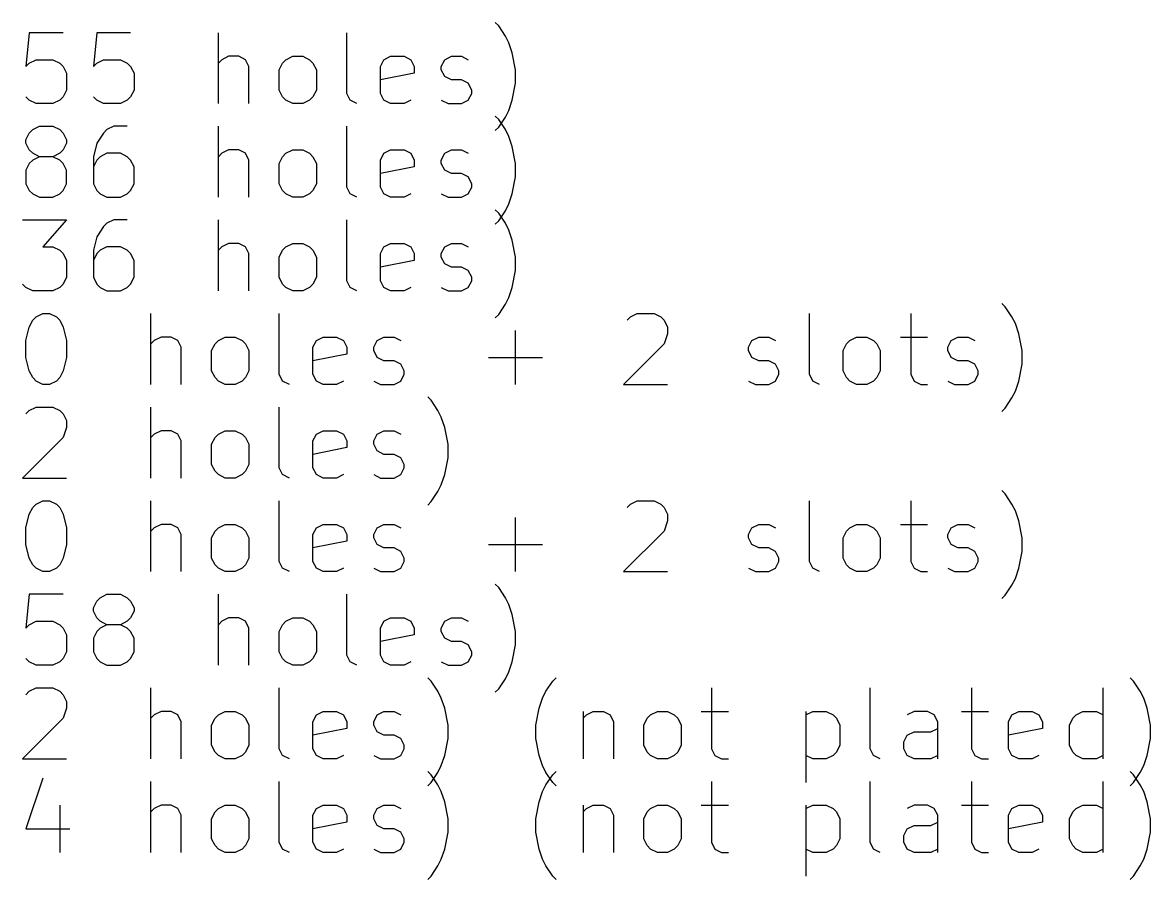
# Model space of a CAD drawing. Extents: x 116.5 to 212.9, y -168.2 to -74.3.
# Drawn here: x 165.19 to 212.91, y -168.23 to -131.98 of the extents above; entities that cross this region are included whole.
import ezdxf

# ---------------------------------------------------------------- set-up
doc = ezdxf.new("R2010")
doc.units = 0
doc.layers.add('BLACK', color=7, linetype='CONTINUOUS')

msp = doc.modelspace()

# ---------------------------------------------------------------- linework, layer by layer
at = {"layer": 'BLACK', "linetype": 'CONTINUOUS'}
for p, q in [((185.334, -132.121), (185.191, -131.979)), ((185.62, -132.55), (185.334, -132.121)), ((165.477, -132.407), (165.334, -133.836)), ((166.906, -132.407), (165.477, -132.407)), ((168.334, -132.407), (168.191, -133.836)), ((169.763, -132.407), (168.334, -132.407)), ((173.477, -135.407), (173.477, -132.407)), ((178.906, -134.979), (178.906, -132.407)), ((185.763, -132.836), (185.62, -132.55)), ((185.906, -133.264), (185.763, -132.836)), ((165.477, -133.693), (165.763, -133.55)), ((165.763, -133.55), (166.477, -133.55)), ((166.477, -133.55), (166.763, -133.693)), ((168.334, -133.693), (168.62, -133.55)), ((168.62, -133.55), (169.334, -133.55)), ((169.334, -133.55), (169.62, -133.693)), ((173.62, -133.55), (173.477, -133.693)), ((173.906, -133.407), (173.62, -133.55)), ((174.334, -133.407), (173.906, -133.407)), ((174.62, -133.55), (174.334, -133.407)), ((174.763, -133.836), (174.62, -133.55)), ((176.191, -133.693), (176.334, -133.55)), ((176.334, -133.55), (176.62, -133.407)), ((176.62, -133.407), (177.049, -133.407)), ((177.049, -133.407), (177.334, -133.55)), ((177.334, -133.55), (177.477, -133.693)), ((180.334, -133.836), (180.477, -133.55)), ((180.477, -133.55), (180.763, -133.407)), ((180.763, -133.407), (181.334, -133.407)), ((181.334, -133.407), (181.62, -133.55)), ((181.62, -133.55), (181.763, -133.836)), ((182.906, -133.836), (183.049, -133.55)), ((183.049, -133.55), (183.334, -133.407)), ((183.334, -133.407), (183.763, -133.407)), ((183.763, -133.407), (184.049, -133.55)), ((186.049, -133.979), (185.906, -133.264)), ((165.334, -133.836), (165.477, -133.693)), ((166.763, -133.693), (166.906, -133.836)), ((166.906, -133.836), (167.049, -134.121)), ((168.191, -133.836), (168.334, -133.693)), ((169.62, -133.693), (169.763, -133.836)), ((169.763, -133.836), (169.906, -134.121)), ((174.763, -135.407), (174.763, -133.836)), ((176.049, -133.979), (176.191, -133.693)), ((176.049, -134.836), (176.049, -133.979)), ((177.477, -133.693), (177.62, -133.979)), ((177.62, -133.979), (177.62, -134.836)), ((180.334, -134.979), (180.334, -133.836)), ((181.763, -133.836), (181.763, -134.121)), ((182.906, -133.979), (182.906, -133.836)), ((183.049, -134.264), (182.906, -133.979)), ((186.049, -134.55), (186.049, -133.979)), ((167.049, -134.121), (167.049, -134.836)), ((169.906, -134.121), (169.906, -134.836)), ((181.763, -134.121), (180.334, -134.407)), ((183.334, -134.407), (183.049, -134.264)), ((183.763, -134.407), (183.334, -134.407)), ((184.049, -134.55), (183.763, -134.407)), ((184.191, -134.836), (184.049, -134.55)), ((185.906, -135.264), (186.049, -134.55)), ((167.049, -134.836), (166.906, -135.121)), ((169.906, -134.836), (169.763, -135.121)), ((176.191, -135.121), (176.049, -134.836)), ((177.62, -134.836), (177.477, -135.121)), ((179.049, -135.264), (178.906, -134.979)), ((180.477, -135.264), (180.334, -134.979)), ((184.049, -135.264), (184.191, -134.979)), ((184.191, -134.979), (184.191, -134.836)), ((165.477, -135.264), (165.334, -135.121)), ((165.763, -135.407), (165.477, -135.264)), ((166.477, -135.407), (165.763, -135.407)), ((166.763, -135.264), (166.477, -135.407)), ((166.906, -135.121), (166.763, -135.264)), ((168.334, -135.264), (168.191, -135.121)), ((168.62, -135.407), (168.334, -135.264)), ((169.334, -135.407), (168.62, -135.407)), ((169.62, -135.264), (169.334, -135.407)), ((169.763, -135.121), (169.62, -135.264)), ((176.334, -135.264), (176.191, -135.121)), ((176.62, -135.407), (176.334, -135.264)), ((177.049, -135.407), (176.62, -135.407)), ((177.334, -135.264), (177.049, -135.407)), ((177.477, -135.121), (177.334, -135.264)), ((179.334, -135.407), (179.049, -135.264)), ((180.763, -135.407), (180.477, -135.264)), ((181.334, -135.407), (180.763, -135.407)), ((181.62, -135.264), (181.334, -135.407)), ((182.906, -135.264), (183.191, -135.407)), ((183.191, -135.407), (183.763, -135.407)), ((183.763, -135.407), (184.049, -135.264)), ((185.763, -135.693), (185.906, -135.264)), ((185.334, -136.081), (185.191, -135.939)), ((185.334, -136.407), (185.62, -135.979)), ((185.62, -135.979), (185.763, -135.693)), ((165.62, -136.51), (165.906, -136.367)), ((165.906, -136.367), (166.477, -136.367)), ((166.477, -136.367), (166.763, -136.51)), ((169.049, -136.367), (168.763, -136.51)), ((169.62, -136.367), (169.049, -136.367)), ((173.477, -139.367), (173.477, -136.367)), ((178.906, -138.939), (178.906, -136.367)), ((185.191, -136.55), (185.334, -136.407)), ((185.62, -136.51), (185.334, -136.081)), ((165.334, -136.939), (165.477, -136.653)), ((165.334, -137.081), (165.334, -136.939)), ((165.477, -136.653), (165.62, -136.51)), ((166.763, -136.51), (166.906, -136.653)), ((166.906, -136.653), (167.049, -136.939)), ((167.049, -136.939), (167.049, -137.081)), ((168.62, -136.653), (168.334, -137.081)), ((168.763, -136.51), (168.62, -136.653)), ((185.763, -136.796), (185.62, -136.51)), ((185.906, -137.224), (185.763, -136.796)), ((165.477, -137.367), (165.334, -137.081)), ((165.62, -137.51), (165.477, -137.367)), ((166.906, -137.367), (166.763, -137.51)), ((167.049, -137.081), (166.906, -137.367)), ((168.334, -137.081), (168.191, -137.653)), ((173.906, -137.367), (173.62, -137.51)), ((174.334, -137.367), (173.906, -137.367)), ((174.62, -137.51), (174.334, -137.367)), ((176.334, -137.51), (176.62, -137.367)), ((176.62, -137.367), (177.049, -137.367)), ((177.049, -137.367), (177.334, -137.51)), ((180.477, -137.51), (180.763, -137.367)), ((180.763, -137.367), (181.334, -137.367)), ((181.334, -137.367), (181.62, -137.51)), ((183.049, -137.51), (183.334, -137.367)), ((183.334, -137.367), (183.763, -137.367)), ((183.763, -137.367), (184.049, -137.51)), ((186.049, -137.939), (185.906, -137.224)), ((165.62, -137.796), (165.477, -137.939)), ((165.906, -137.653), (165.62, -137.51)), ((165.906, -137.653), (165.62, -137.796)), ((166.477, -137.653), (165.906, -137.653)), ((166.763, -137.51), (166.477, -137.653)), ((166.763, -137.796), (166.477, -137.653)), ((166.906, -137.939), (166.763, -137.796)), ((168.191, -137.653), (168.191, -138.796)), ((168.334, -137.796), (168.191, -138.081)), ((168.477, -137.653), (168.334, -137.796)), ((168.763, -137.51), (168.477, -137.653)), ((169.334, -137.51), (168.763, -137.51)), ((169.62, -137.653), (169.334, -137.51)), ((169.763, -137.796), (169.62, -137.653)), ((169.906, -138.081), (169.763, -137.796)), ((173.62, -137.51), (173.477, -137.653)), ((174.763, -137.796), (174.62, -137.51)), ((174.763, -139.367), (174.763, -137.796)), ((176.049, -137.939), (176.191, -137.653)), ((176.191, -137.653), (176.334, -137.51)), ((177.334, -137.51), (177.477, -137.653)), ((177.477, -137.653), (177.62, -137.939)), ((180.334, -137.796), (180.477, -137.51)), ((180.334, -138.939), (180.334, -137.796)), ((181.62, -137.51), (181.763, -137.796)), ((181.763, -137.796), (181.763, -138.081)), ((182.906, -137.796), (183.049, -137.51)), ((182.906, -137.939), (182.906, -137.796)), ((165.477, -137.939), (165.334, -138.224)), ((165.334, -138.224), (165.334, -138.796)), ((167.049, -138.224), (166.906, -137.939)), ((167.049, -138.796), (167.049, -138.224)), ((169.906, -138.796), (169.906, -138.081)), ((176.049, -138.796), (176.049, -137.939)), ((177.62, -137.939), (177.62, -138.796)), ((181.763, -138.081), (180.334, -138.367)), ((183.049, -138.224), (182.906, -137.939)), ((183.334, -138.367), (183.049, -138.224)), ((183.763, -138.367), (183.334, -138.367)), ((184.049, -138.51), (183.763, -138.367)), ((186.049, -138.51), (186.049, -137.939)), ((165.334, -138.796), (165.477, -139.081)), ((166.906, -139.081), (167.049, -138.796)), ((168.191, -138.796), (168.334, -139.081)), ((169.763, -139.081), (169.906, -138.796)), ((176.191, -139.081), (176.049, -138.796)), ((177.62, -138.796), (177.477, -139.081)), ((184.191, -138.796), (184.049, -138.51)), ((184.191, -138.939), (184.191, -138.796)), ((185.906, -139.224), (186.049, -138.51)), ((165.477, -139.081), (165.62, -139.224)), ((165.62, -139.224), (165.906, -139.367)), ((166.477, -139.367), (166.763, -139.224)), ((166.763, -139.224), (166.906, -139.081)), ((168.334, -139.081), (168.477, -139.224)), ((168.477, -139.224), (168.763, -139.367)), ((169.334, -139.367), (169.62, -139.224)), ((169.62, -139.224), (169.763, -139.081)), ((176.334, -139.224), (176.191, -139.081)), ((176.62, -139.367), (176.334, -139.224)), ((177.334, -139.224), (177.049, -139.367)), ((177.477, -139.081), (177.334, -139.224)), ((179.049, -139.224), (178.906, -138.939)), ((179.334, -139.367), (179.049, -139.224)), ((180.477, -139.224), (180.334, -138.939)), ((180.763, -139.367), (180.477, -139.224)), ((181.62, -139.224), (181.334, -139.367)), ((182.906, -139.224), (183.191, -139.367)), ((183.763, -139.367), (184.049, -139.224)), ((184.049, -139.224), (184.191, -138.939)), ((185.763, -139.653), (185.906, -139.224)), ((165.906, -139.367), (166.477, -139.367)), ((168.763, -139.367), (169.334, -139.367)), ((177.049, -139.367), (176.62, -139.367)), ((181.334, -139.367), (180.763, -139.367)), ((183.191, -139.367), (183.763, -139.367)), ((185.62, -139.939), (185.763, -139.653)), ((185.334, -140.041), (185.191, -139.899)), ((185.334, -140.367), (185.62, -139.939)), ((185.62, -140.47), (185.334, -140.041)), ((165.191, -140.327), (167.049, -140.327)), ((167.049, -140.327), (166.049, -141.47)), ((168.62, -140.613), (168.334, -141.041)), ((168.763, -140.47), (168.62, -140.613)), ((169.049, -140.327), (168.763, -140.47)), ((169.62, -140.327), (169.049, -140.327)), ((173.477, -143.327), (173.477, -140.327)), ((178.906, -142.899), (178.906, -140.327)), ((185.191, -140.51), (185.334, -140.367)), ((185.763, -140.756), (185.62, -140.47)), ((185.906, -141.184), (185.763, -140.756)), ((168.334, -141.041), (168.191, -141.613)), ((186.049, -141.899), (185.906, -141.184)), ((166.049, -141.47), (166.477, -141.47)), ((166.477, -141.47), (166.763, -141.613)), ((166.763, -141.613), (166.906, -141.756)), ((168.191, -141.613), (168.191, -142.756)), ((168.477, -141.613), (168.334, -141.756)), ((168.763, -141.47), (168.477, -141.613)), ((169.334, -141.47), (168.763, -141.47)), ((169.62, -141.613), (169.334, -141.47)), ((169.763, -141.756), (169.62, -141.613)), ((173.62, -141.47), (173.477, -141.613)), ((173.906, -141.327), (173.62, -141.47)), ((174.334, -141.327), (173.906, -141.327)), ((174.62, -141.47), (174.334, -141.327)), ((174.763, -141.756), (174.62, -141.47)), ((176.049, -141.899), (176.191, -141.613)), ((176.191, -141.613), (176.334, -141.47)), ((176.334, -141.47), (176.62, -141.327)), ((176.62, -141.327), (177.049, -141.327)), ((177.049, -141.327), (177.334, -141.47)), ((177.334, -141.47), (177.477, -141.613)), ((177.477, -141.613), (177.62, -141.899)), ((180.334, -141.756), (180.477, -141.47)), ((180.477, -141.47), (180.763, -141.327)), ((180.763, -141.327), (181.334, -141.327)), ((181.334, -141.327), (181.62, -141.47)), ((181.62, -141.47), (181.763, -141.756)), ((182.906, -141.756), (183.049, -141.47)), ((183.049, -141.47), (183.334, -141.327)), ((183.334, -141.327), (183.763, -141.327)), ((183.763, -141.327), (184.049, -141.47)), ((166.906, -141.756), (167.049, -142.041)), ((167.049, -142.041), (167.049, -142.756)), ((168.334, -141.756), (168.191, -142.041)), ((169.906, -142.041), (169.763, -141.756)), ((169.906, -142.756), (169.906, -142.041)), ((174.763, -143.327), (174.763, -141.756)), ((176.049, -142.756), (176.049, -141.899)), ((177.62, -141.899), (177.62, -142.756)), ((180.334, -142.899), (180.334, -141.756)), ((181.763, -142.041), (180.334, -142.327)), ((181.763, -141.756), (181.763, -142.041)), ((182.906, -141.899), (182.906, -141.756)), ((183.049, -142.184), (182.906, -141.899)), ((183.334, -142.327), (183.049, -142.184)), ((186.049, -142.47), (186.049, -141.899)), ((183.763, -142.327), (183.334, -142.327)), ((184.049, -142.47), (183.763, -142.327)), ((184.191, -142.756), (184.049, -142.47)), ((185.906, -143.184), (186.049, -142.47)), ((165.334, -143.184), (165.191, -143.041)), ((166.906, -143.041), (166.763, -143.184)), ((167.049, -142.756), (166.906, -143.041)), ((168.191, -142.756), (168.334, -143.041)), ((168.334, -143.041), (168.477, -143.184)), ((169.62, -143.184), (169.763, -143.041)), ((169.763, -143.041), (169.906, -142.756)), ((176.191, -143.041), (176.049, -142.756)), ((176.334, -143.184), (176.191, -143.041)), ((177.477, -143.041), (177.334, -143.184)), ((177.62, -142.756), (177.477, -143.041)), ((179.049, -143.184), (178.906, -142.899)), ((180.477, -143.184), (180.334, -142.899)), ((184.049, -143.184), (184.191, -142.899)), ((184.191, -142.899), (184.191, -142.756)), ((165.62, -143.327), (165.334, -143.184)), ((166.477, -143.327), (165.62, -143.327)), ((166.763, -143.184), (166.477, -143.327)), ((168.477, -143.184), (168.763, -143.327)), ((168.763, -143.327), (169.334, -143.327)), ((169.334, -143.327), (169.62, -143.184)), ((176.62, -143.327), (176.334, -143.184)), ((177.049, -143.327), (176.62, -143.327)), ((177.334, -143.184), (177.049, -143.327)), ((179.334, -143.327), (179.049, -143.184)), ((180.763, -143.327), (180.477, -143.184)), ((181.334, -143.327), (180.763, -143.327)), ((181.62, -143.184), (181.334, -143.327)), ((182.906, -143.184), (183.191, -143.327)), ((183.191, -143.327), (183.763, -143.327)), ((183.763, -143.327), (184.049, -143.184)), ((185.62, -143.899), (185.763, -143.613)), ((185.763, -143.613), (185.906, -143.184)), ((185.334, -144.327), (185.62, -143.899)), ((206.763, -144.001), (206.62, -143.859)), ((207.049, -144.43), (206.763, -144.001)), ((165.477, -144.859), (165.62, -144.573)), ((165.62, -144.573), (165.763, -144.43)), ((165.763, -144.43), (166.049, -144.287)), ((166.049, -144.287), (166.334, -144.287)), ((166.334, -144.287), (166.62, -144.43)), ((166.62, -144.43), (166.763, -144.573)), ((166.763, -144.573), (166.906, -144.859)), ((170.62, -147.287), (170.62, -144.287)), ((176.049, -146.859), (176.049, -144.287)), ((185.191, -144.47), (185.334, -144.327)), ((190.763, -144.573), (190.906, -144.43)), ((190.906, -144.43), (191.191, -144.287)), ((191.191, -144.287), (191.906, -144.287)), ((191.906, -144.287), (192.191, -144.43)), ((192.191, -144.43), (192.334, -144.573)), ((192.334, -144.573), (192.477, -144.859)), ((198.477, -146.859), (198.477, -144.287)), ((202.763, -144.287), (202.763, -146.859)), ((207.191, -144.716), (207.049, -144.43)), ((165.334, -145.43), (165.477, -144.859)), ((166.906, -144.859), (167.049, -145.43)), ((186.049, -147.287), (186.049, -145.001)), ((192.477, -144.859), (192.477, -145.144)), ((207.334, -145.144), (207.191, -144.716)), ((165.334, -146.144), (165.334, -145.43)), ((167.049, -145.43), (167.049, -146.144)), ((170.763, -145.43), (170.62, -145.573)), ((171.049, -145.287), (170.763, -145.43)), ((171.477, -145.287), (171.049, -145.287)), ((171.763, -145.43), (171.477, -145.287)), ((171.906, -145.716), (171.763, -145.43)), ((173.334, -145.573), (173.477, -145.43)), ((173.477, -145.43), (173.763, -145.287)), ((173.763, -145.287), (174.191, -145.287)), ((174.191, -145.287), (174.477, -145.43)), ((174.477, -145.43), (174.62, -145.573)), ((177.477, -145.716), (177.62, -145.43)), ((177.62, -145.43), (177.906, -145.287)), ((177.906, -145.287), (178.477, -145.287)), ((178.477, -145.287), (178.763, -145.43)), ((178.763, -145.43), (178.906, -145.716)), ((180.049, -145.716), (180.191, -145.43)), ((180.191, -145.43), (180.477, -145.287)), ((180.477, -145.287), (180.906, -145.287)), ((180.906, -145.287), (181.191, -145.43)), ((192.477, -145.144), (192.334, -145.573)), ((195.906, -145.716), (196.049, -145.43)), ((196.049, -145.43), (196.334, -145.287)), ((196.334, -145.287), (196.763, -145.287)), ((196.763, -145.287), (197.049, -145.43)), ((200.049, -145.573), (200.191, -145.43)), ((200.191, -145.43), (200.477, -145.287)), ((200.477, -145.287), (200.906, -145.287)), ((200.906, -145.287), (201.191, -145.43)), ((201.191, -145.43), (201.334, -145.573)), ((202.334, -145.287), (203.477, -145.287)), ((204.334, -145.716), (204.477, -145.43)), ((204.477, -145.43), (204.763, -145.287)), ((204.763, -145.287), (205.191, -145.287)), ((205.191, -145.287), (205.477, -145.43)), ((207.477, -145.859), (207.334, -145.144)), ((171.906, -147.287), (171.906, -145.716)), ((173.191, -145.859), (173.334, -145.573)), ((173.191, -146.716), (173.191, -145.859)), ((174.62, -145.573), (174.763, -145.859)), ((174.763, -145.859), (174.763, -146.716)), ((177.477, -146.859), (177.477, -145.716)), ((178.906, -146.001), (177.477, -146.287)), ((178.906, -145.716), (178.906, -146.001)), ((180.049, -145.859), (180.049, -145.716)), ((180.191, -146.144), (180.049, -145.859)), ((192.334, -145.573), (190.62, -147.287)), ((195.906, -145.859), (195.906, -145.716)), ((196.049, -146.144), (195.906, -145.859)), ((199.906, -145.859), (200.049, -145.573)), ((199.906, -146.716), (199.906, -145.859)), ((201.334, -145.573), (201.477, -145.859)), ((201.477, -145.859), (201.477, -146.716)), ((204.334, -145.859), (204.334, -145.716)), ((204.477, -146.144), (204.334, -145.859)), ((207.477, -146.43), (207.477, -145.859)), ((165.477, -146.716), (165.334, -146.144)), ((167.049, -146.144), (166.906, -146.716)), ((180.477, -146.287), (180.191, -146.144)), ((180.906, -146.287), (180.477, -146.287)), ((181.191, -146.43), (180.906, -146.287)), ((181.334, -146.716), (181.191, -146.43)), ((184.906, -146.144), (187.191, -146.144)), ((196.334, -146.287), (196.049, -146.144)), ((196.763, -146.287), (196.334, -146.287)), ((197.049, -146.43), (196.763, -146.287)), ((197.191, -146.716), (197.049, -146.43)), ((204.763, -146.287), (204.477, -146.144)), ((205.191, -146.287), (204.763, -146.287)), ((205.477, -146.43), (205.191, -146.287)), ((205.62, -146.716), (205.477, -146.43)), ((207.334, -147.144), (207.477, -146.43)), ((165.62, -147.001), (165.477, -146.716)), ((166.906, -146.716), (166.763, -147.001)), ((173.334, -147.001), (173.191, -146.716)), ((174.763, -146.716), (174.62, -147.001)), ((176.191, -147.144), (176.049, -146.859)), ((177.62, -147.144), (177.477, -146.859)), ((181.191, -147.144), (181.334, -146.859)), ((181.334, -146.859), (181.334, -146.716)), ((197.049, -147.144), (197.191, -146.859)), ((197.191, -146.859), (197.191, -146.716)), ((198.62, -147.144), (198.477, -146.859)), ((200.049, -147.001), (199.906, -146.716)), ((201.477, -146.716), (201.334, -147.001)), ((202.763, -146.859), (202.906, -147.144)), ((205.477, -147.144), (205.62, -146.859)), ((205.62, -146.859), (205.62, -146.716)), ((165.763, -147.144), (165.62, -147.001)), ((166.049, -147.287), (165.763, -147.144)), ((166.334, -147.287), (166.049, -147.287)), ((166.62, -147.144), (166.334, -147.287)), ((166.763, -147.001), (166.62, -147.144)), ((173.477, -147.144), (173.334, -147.001)), ((173.763, -147.287), (173.477, -147.144)), ((174.191, -147.287), (173.763, -147.287)), ((174.477, -147.144), (174.191, -147.287)), ((174.62, -147.001), (174.477, -147.144)), ((176.477, -147.287), (176.191, -147.144)), ((177.906, -147.287), (177.62, -147.144)), ((178.477, -147.287), (177.906, -147.287)), ((178.763, -147.144), (178.477, -147.287)), ((180.049, -147.144), (180.334, -147.287)), ((180.334, -147.287), (180.906, -147.287)), ((180.906, -147.287), (181.191, -147.144)), ((190.62, -147.287), (192.477, -147.287)), ((195.906, -147.144), (196.191, -147.287)), ((196.191, -147.287), (196.763, -147.287)), ((196.763, -147.287), (197.049, -147.144)), ((198.906, -147.287), (198.62, -147.144)), ((200.191, -147.144), (200.049, -147.001)), ((200.477, -147.287), (200.191, -147.144)), ((200.906, -147.287), (200.477, -147.287)), ((201.191, -147.144), (200.906, -147.287)), ((201.334, -147.001), (201.191, -147.144)), ((202.906, -147.144), (203.191, -147.287)), ((203.191, -147.287), (203.477, -147.287)), ((204.334, -147.144), (204.62, -147.287)), ((204.62, -147.287), (205.191, -147.287)), ((205.191, -147.287), (205.477, -147.144)), ((207.191, -147.573), (207.334, -147.144)), ((182.477, -147.961), (182.334, -147.819)), ((206.763, -148.287), (207.049, -147.859)), ((207.049, -147.859), (207.191, -147.573)), ((165.334, -148.533), (165.477, -148.39)), ((165.477, -148.39), (165.763, -148.247)), ((165.763, -148.247), (166.477, -148.247)), ((166.477, -148.247), (166.763, -148.39)), ((166.763, -148.39), (166.906, -148.533)), ((170.62, -151.247), (170.62, -148.247)), ((176.049, -150.819), (176.049, -148.247)), ((182.763, -148.39), (182.477, -147.961)), ((182.906, -148.676), (182.763, -148.39)), ((206.62, -148.43), (206.763, -148.287)), ((166.906, -148.533), (167.049, -148.819)), ((167.049, -148.819), (167.049, -149.104)), ((183.049, -149.104), (182.906, -148.676)), ((167.049, -149.104), (166.906, -149.533)), ((171.049, -149.247), (170.763, -149.39)), ((171.477, -149.247), (171.049, -149.247)), ((171.763, -149.39), (171.477, -149.247)), ((173.477, -149.39), (173.763, -149.247)), ((173.763, -149.247), (174.191, -149.247)), ((174.191, -149.247), (174.477, -149.39)), ((177.62, -149.39), (177.906, -149.247)), ((177.906, -149.247), (178.477, -149.247)), ((178.477, -149.247), (178.763, -149.39)), ((180.191, -149.39), (180.477, -149.247)), ((180.477, -149.247), (180.906, -149.247)), ((180.906, -149.247), (181.191, -149.39)), ((183.191, -149.819), (183.049, -149.104)), ((166.906, -149.533), (165.191, -151.247)), ((170.763, -149.39), (170.62, -149.533)), ((171.906, -149.676), (171.763, -149.39)), ((171.906, -151.247), (171.906, -149.676)), ((173.191, -149.819), (173.334, -149.533)), ((173.191, -150.676), (173.191, -149.819)), ((173.334, -149.533), (173.477, -149.39)), ((174.477, -149.39), (174.62, -149.533)), ((174.62, -149.533), (174.763, -149.819)), ((174.763, -149.819), (174.763, -150.676)), ((177.477, -149.676), (177.62, -149.39)), ((177.477, -150.819), (177.477, -149.676)), ((178.763, -149.39), (178.906, -149.676)), ((178.906, -149.676), (178.906, -149.961)), ((180.049, -149.676), (180.191, -149.39)), ((180.049, -149.819), (180.049, -149.676)), ((180.191, -150.104), (180.049, -149.819)), ((183.191, -150.39), (183.191, -149.819)), ((178.906, -149.961), (177.477, -150.247)), ((180.477, -150.247), (180.191, -150.104)), ((180.906, -150.247), (180.477, -150.247)), ((181.191, -150.39), (180.906, -150.247)), ((173.334, -150.961), (173.191, -150.676)), ((174.763, -150.676), (174.62, -150.961)), ((181.334, -150.676), (181.191, -150.39)), ((181.334, -150.819), (181.334, -150.676)), ((183.049, -151.104), (183.191, -150.39)), ((165.191, -151.247), (167.049, -151.247)), ((173.477, -151.104), (173.334, -150.961)), ((173.763, -151.247), (173.477, -151.104)), ((174.191, -151.247), (173.763, -151.247)), ((174.477, -151.104), (174.191, -151.247)), ((174.62, -150.961), (174.477, -151.104)), ((176.191, -151.104), (176.049, -150.819)), ((176.477, -151.247), (176.191, -151.104)), ((177.62, -151.104), (177.477, -150.819)), ((177.906, -151.247), (177.62, -151.104)), ((178.477, -151.247), (177.906, -151.247)), ((178.763, -151.104), (178.477, -151.247)), ((180.049, -151.104), (180.334, -151.247)), ((180.334, -151.247), (180.906, -151.247)), ((180.906, -151.247), (181.191, -151.104)), ((181.191, -151.104), (181.334, -150.819)), ((182.906, -151.533), (183.049, -151.104)), ((182.763, -151.819), (182.906, -151.533)), ((165.763, -152.35), (166.049, -152.207)), ((166.049, -152.207), (166.334, -152.207)), ((166.334, -152.207), (166.62, -152.35)), ((170.62, -155.207), (170.62, -152.207)), ((176.049, -154.779), (176.049, -152.207)), ((182.477, -152.247), (182.763, -151.819)), ((190.906, -152.35), (191.191, -152.207)), ((191.191, -152.207), (191.906, -152.207)), ((191.906, -152.207), (192.191, -152.35)), ((198.477, -154.779), (198.477, -152.207)), ((202.763, -152.207), (202.763, -154.779)), ((206.763, -151.921), (206.62, -151.779)), ((207.049, -152.35), (206.763, -151.921)), ((165.477, -152.779), (165.62, -152.493)), ((165.62, -152.493), (165.763, -152.35)), ((166.62, -152.35), (166.763, -152.493)), ((166.763, -152.493), (166.906, -152.779)), ((182.334, -152.39), (182.477, -152.247)), ((190.763, -152.493), (190.906, -152.35)), ((192.191, -152.35), (192.334, -152.493)), ((192.334, -152.493), (192.477, -152.779)), ((207.191, -152.636), (207.049, -152.35)), ((207.334, -153.064), (207.191, -152.636)), ((165.334, -153.35), (165.477, -152.779)), ((166.906, -152.779), (167.049, -153.35)), ((186.049, -155.207), (186.049, -152.921)), ((192.477, -153.064), (192.334, -153.493)), ((192.477, -152.779), (192.477, -153.064)), ((207.477, -153.779), (207.334, -153.064)), ((165.334, -154.064), (165.334, -153.35)), ((167.049, -153.35), (167.049, -154.064)), ((170.763, -153.35), (170.62, -153.493)), ((171.049, -153.207), (170.763, -153.35)), ((171.477, -153.207), (171.049, -153.207)), ((171.763, -153.35), (171.477, -153.207)), ((171.906, -153.636), (171.763, -153.35)), ((171.906, -155.207), (171.906, -153.636)), ((173.191, -153.779), (173.334, -153.493)), ((173.334, -153.493), (173.477, -153.35)), ((173.477, -153.35), (173.763, -153.207)), ((173.763, -153.207), (174.191, -153.207)), ((174.191, -153.207), (174.477, -153.35)), ((174.477, -153.35), (174.62, -153.493)), ((174.62, -153.493), (174.763, -153.779)), ((177.477, -153.636), (177.62, -153.35)), ((177.477, -154.779), (177.477, -153.636)), ((177.62, -153.35), (177.906, -153.207)), ((177.906, -153.207), (178.477, -153.207)), ((178.477, -153.207), (178.763, -153.35)), ((178.763, -153.35), (178.906, -153.636)), ((178.906, -153.636), (178.906, -153.921)), ((180.049, -153.636), (180.191, -153.35)), ((180.049, -153.779), (180.049, -153.636)), ((180.191, -153.35), (180.477, -153.207)), ((180.477, -153.207), (180.906, -153.207)), ((180.906, -153.207), (181.191, -153.35)), ((192.334, -153.493), (190.62, -155.207)), ((195.906, -153.636), (196.049, -153.35)), ((195.906, -153.779), (195.906, -153.636)), ((196.049, -153.35), (196.334, -153.207)), ((196.334, -153.207), (196.763, -153.207)), ((196.763, -153.207), (197.049, -153.35)), ((199.906, -153.779), (200.049, -153.493)), ((200.049, -153.493), (200.191, -153.35)), ((200.191, -153.35), (200.477, -153.207)), ((200.477, -153.207), (200.906, -153.207)), ((200.906, -153.207), (201.191, -153.35)), ((201.191, -153.35), (201.334, -153.493)), ((201.334, -153.493), (201.477, -153.779)), ((202.334, -153.207), (203.477, -153.207)), ((204.334, -153.636), (204.477, -153.35)), ((204.334, -153.779), (204.334, -153.636)), ((204.477, -153.35), (204.763, -153.207)), ((204.763, -153.207), (205.191, -153.207)), ((205.191, -153.207), (205.477, -153.35)), ((165.477, -154.636), (165.334, -154.064)), ((167.049, -154.064), (166.906, -154.636)), ((173.191, -154.636), (173.191, -153.779)), ((174.763, -153.779), (174.763, -154.636)), ((178.906, -153.921), (177.477, -154.207)), ((180.191, -154.064), (180.049, -153.779)), ((180.477, -154.207), (180.191, -154.064)), ((184.906, -154.064), (187.191, -154.064)), ((196.049, -154.064), (195.906, -153.779)), ((196.334, -154.207), (196.049, -154.064)), ((199.906, -154.636), (199.906, -153.779)), ((201.477, -153.779), (201.477, -154.636)), ((204.477, -154.064), (204.334, -153.779)), ((204.763, -154.207), (204.477, -154.064)), ((207.477, -154.35), (207.477, -153.779)), ((180.906, -154.207), (180.477, -154.207)), ((181.191, -154.35), (180.906, -154.207)), ((181.334, -154.636), (181.191, -154.35)), ((196.763, -154.207), (196.334, -154.207)), ((197.049, -154.35), (196.763, -154.207)), ((197.191, -154.636), (197.049, -154.35)), ((205.191, -154.207), (204.763, -154.207)), ((205.477, -154.35), (205.191, -154.207)), ((205.62, -154.636), (205.477, -154.35)), ((207.334, -155.064), (207.477, -154.35)), ((165.62, -154.921), (165.477, -154.636)), ((165.763, -155.064), (165.62, -154.921)), ((166.049, -155.207), (165.763, -155.064)), ((166.62, -155.064), (166.334, -155.207)), ((166.763, -154.921), (166.62, -155.064)), ((166.906, -154.636), (166.763, -154.921)), ((173.334, -154.921), (173.191, -154.636)), ((173.477, -155.064), (173.334, -154.921)), ((173.763, -155.207), (173.477, -155.064)), ((174.477, -155.064), (174.191, -155.207)), ((174.62, -154.921), (174.477, -155.064)), ((174.763, -154.636), (174.62, -154.921)), ((176.191, -155.064), (176.049, -154.779)), ((176.477, -155.207), (176.191, -155.064)), ((177.62, -155.064), (177.477, -154.779)), ((177.906, -155.207), (177.62, -155.064)), ((178.763, -155.064), (178.477, -155.207)), ((180.049, -155.064), (180.334, -155.207)), ((180.906, -155.207), (181.191, -155.064)), ((181.191, -155.064), (181.334, -154.779)), ((181.334, -154.779), (181.334, -154.636)), ((195.906, -155.064), (196.191, -155.207)), ((196.763, -155.207), (197.049, -155.064)), ((197.049, -155.064), (197.191, -154.779)), ((197.191, -154.779), (197.191, -154.636)), ((198.62, -155.064), (198.477, -154.779)), ((198.906, -155.207), (198.62, -155.064)), ((200.049, -154.921), (199.906, -154.636)), ((200.191, -155.064), (200.049, -154.921)), ((200.477, -155.207), (200.191, -155.064)), ((201.191, -155.064), (200.906, -155.207)), ((201.334, -154.921), (201.191, -155.064)), ((201.477, -154.636), (201.334, -154.921)), ((202.763, -154.779), (202.906, -155.064)), ((202.906, -155.064), (203.191, -155.207)), ((204.334, -155.064), (204.62, -155.207)), ((205.191, -155.207), (205.477, -155.064)), ((205.477, -155.064), (205.62, -154.779)), ((205.62, -154.779), (205.62, -154.636)), ((207.191, -155.493), (207.334, -155.064)), ((166.334, -155.207), (166.049, -155.207)), ((174.191, -155.207), (173.763, -155.207)), ((178.477, -155.207), (177.906, -155.207)), ((180.334, -155.207), (180.906, -155.207)), ((190.62, -155.207), (192.477, -155.207)), ((196.191, -155.207), (196.763, -155.207)), ((200.906, -155.207), (200.477, -155.207)), ((203.191, -155.207), (203.477, -155.207)), ((204.62, -155.207), (205.191, -155.207)), ((207.049, -155.779), (207.191, -155.493)), ((185.334, -155.881), (185.191, -155.739)), ((185.62, -156.31), (185.334, -155.881)), ((206.763, -156.207), (207.049, -155.779)), ((165.477, -156.167), (165.334, -157.596)), ((166.906, -156.167), (165.477, -156.167)), ((168.191, -156.739), (168.334, -156.453)), ((168.334, -156.453), (168.477, -156.31)), ((168.477, -156.31), (168.763, -156.167)), ((168.763, -156.167), (169.334, -156.167)), ((169.334, -156.167), (169.62, -156.31)), ((169.62, -156.31), (169.763, -156.453)), ((169.763, -156.453), (169.906, -156.739)), ((173.477, -159.167), (173.477, -156.167)), ((178.906, -158.739), (178.906, -156.167)), ((185.763, -156.596), (185.62, -156.31)), ((206.62, -156.35), (206.763, -156.207)), ((168.191, -156.881), (168.191, -156.739)), ((168.334, -157.167), (168.191, -156.881)), ((169.906, -156.881), (169.763, -157.167)), ((169.906, -156.739), (169.906, -156.881)), ((185.906, -157.024), (185.763, -156.596)), ((165.334, -157.596), (165.477, -157.453)), ((165.477, -157.453), (165.763, -157.31)), ((165.763, -157.31), (166.477, -157.31)), ((166.477, -157.31), (166.763, -157.453)), ((166.763, -157.453), (166.906, -157.596)), ((168.477, -157.31), (168.334, -157.167)), ((168.763, -157.453), (168.477, -157.31)), ((168.763, -157.453), (168.477, -157.596)), ((169.334, -157.453), (168.763, -157.453)), ((169.62, -157.31), (169.334, -157.453)), ((169.62, -157.596), (169.334, -157.453)), ((169.763, -157.167), (169.62, -157.31)), ((173.62, -157.31), (173.477, -157.453)), ((173.906, -157.167), (173.62, -157.31)), ((174.334, -157.167), (173.906, -157.167)), ((174.62, -157.31), (174.334, -157.167)), ((174.763, -157.596), (174.62, -157.31)), ((176.049, -157.739), (176.191, -157.453)), ((176.191, -157.453), (176.334, -157.31)), ((176.334, -157.31), (176.62, -157.167)), ((176.62, -157.167), (177.049, -157.167)), ((177.049, -157.167), (177.334, -157.31)), ((177.334, -157.31), (177.477, -157.453)), ((177.477, -157.453), (177.62, -157.739)), ((180.334, -157.596), (180.477, -157.31)), ((180.477, -157.31), (180.763, -157.167)), ((180.763, -157.167), (181.334, -157.167)), ((181.334, -157.167), (181.62, -157.31)), ((181.62, -157.31), (181.763, -157.596)), ((182.906, -157.596), (183.049, -157.31)), ((183.049, -157.31), (183.334, -157.167)), ((183.334, -157.167), (183.763, -157.167)), ((183.763, -157.167), (184.049, -157.31)), ((186.049, -157.739), (185.906, -157.024)), ((166.906, -157.596), (167.049, -157.881)), ((167.049, -157.881), (167.049, -158.596)), ((168.334, -157.739), (168.191, -158.024)), ((168.477, -157.596), (168.334, -157.739)), ((169.763, -157.739), (169.62, -157.596)), ((169.906, -158.024), (169.763, -157.739)), ((174.763, -159.167), (174.763, -157.596)), ((176.049, -158.596), (176.049, -157.739)), ((177.62, -157.739), (177.62, -158.596)), ((180.334, -158.739), (180.334, -157.596)), ((181.763, -157.881), (180.334, -158.167)), ((181.763, -157.596), (181.763, -157.881)), ((182.906, -157.739), (182.906, -157.596)), ((183.049, -158.024), (182.906, -157.739)), ((186.049, -158.31), (186.049, -157.739)), ((168.191, -158.024), (168.191, -158.596)), ((169.906, -158.596), (169.906, -158.024)), ((183.334, -158.167), (183.049, -158.024)), ((183.763, -158.167), (183.334, -158.167)), ((184.049, -158.31), (183.763, -158.167)), ((184.191, -158.596), (184.049, -158.31)), ((185.906, -159.024), (186.049, -158.31)), ((165.477, -159.024), (165.334, -158.881)), ((166.906, -158.881), (166.763, -159.024)), ((167.049, -158.596), (166.906, -158.881)), ((168.191, -158.596), (168.334, -158.881)), ((168.334, -158.881), (168.477, -159.024)), ((169.62, -159.024), (169.763, -158.881)), ((169.763, -158.881), (169.906, -158.596)), ((176.191, -158.881), (176.049, -158.596)), ((176.334, -159.024), (176.191, -158.881)), ((177.477, -158.881), (177.334, -159.024)), ((177.62, -158.596), (177.477, -158.881)), ((179.049, -159.024), (178.906, -158.739)), ((180.477, -159.024), (180.334, -158.739)), ((184.049, -159.024), (184.191, -158.739)), ((184.191, -158.739), (184.191, -158.596)), ((165.763, -159.167), (165.477, -159.024)), ((166.477, -159.167), (165.763, -159.167)), ((166.763, -159.024), (166.477, -159.167)), ((168.477, -159.024), (168.763, -159.167)), ((168.763, -159.167), (169.334, -159.167)), ((169.334, -159.167), (169.62, -159.024)), ((176.62, -159.167), (176.334, -159.024)), ((177.049, -159.167), (176.62, -159.167)), ((177.334, -159.024), (177.049, -159.167)), ((179.334, -159.167), (179.049, -159.024)), ((180.763, -159.167), (180.477, -159.024)), ((181.334, -159.167), (180.763, -159.167)), ((181.62, -159.024), (181.334, -159.167)), ((182.906, -159.024), (183.191, -159.167)), ((183.191, -159.167), (183.763, -159.167)), ((183.763, -159.167), (184.049, -159.024)), ((185.763, -159.453), (185.906, -159.024)), ((182.477, -159.841), (182.334, -159.699)), ((182.763, -160.27), (182.477, -159.841)), ((185.334, -160.167), (185.62, -159.739)), ((185.62, -159.739), (185.763, -159.453)), ((187.334, -160.27), (187.62, -159.841)), ((187.62, -159.841), (187.763, -159.699)), ((212.191, -159.841), (212.049, -159.699)), ((212.477, -160.27), (212.191, -159.841)), ((165.334, -160.413), (165.477, -160.27)), ((165.477, -160.27), (165.763, -160.127)), ((165.763, -160.127), (166.477, -160.127)), ((166.477, -160.127), (166.763, -160.27)), ((166.763, -160.27), (166.906, -160.413)), ((170.62, -163.127), (170.62, -160.127)), ((176.049, -162.699), (176.049, -160.127)), ((182.906, -160.556), (182.763, -160.27)), ((185.191, -160.31), (185.334, -160.167)), ((187.191, -160.556), (187.334, -160.27)), ((194.334, -160.127), (194.334, -162.699)), ((201.049, -162.699), (201.049, -160.127)), ((205.334, -160.127), (205.334, -162.699)), ((210.906, -163.127), (210.906, -160.127)), ((212.62, -160.556), (212.477, -160.27)), ((166.906, -160.413), (167.049, -160.699)), ((167.049, -160.699), (167.049, -160.984)), ((183.049, -160.984), (182.906, -160.556)), ((187.049, -160.984), (187.191, -160.556)), ((212.763, -160.984), (212.62, -160.556)), ((167.049, -160.984), (166.906, -161.413)), ((170.763, -161.27), (170.62, -161.413)), ((171.049, -161.127), (170.763, -161.27)), ((171.477, -161.127), (171.049, -161.127)), ((171.763, -161.27), (171.477, -161.127)), ((171.906, -161.556), (171.763, -161.27)), ((173.334, -161.413), (173.477, -161.27)), ((173.477, -161.27), (173.763, -161.127)), ((173.763, -161.127), (174.191, -161.127)), ((174.191, -161.127), (174.477, -161.27)), ((174.477, -161.27), (174.62, -161.413)), ((177.477, -161.556), (177.62, -161.27)), ((177.62, -161.27), (177.906, -161.127)), ((177.906, -161.127), (178.477, -161.127)), ((178.477, -161.127), (178.763, -161.27)), ((178.763, -161.27), (178.906, -161.556)), ((180.049, -161.556), (180.191, -161.27)), ((180.191, -161.27), (180.477, -161.127)), ((180.477, -161.127), (180.906, -161.127)), ((180.906, -161.127), (181.191, -161.27)), ((183.191, -161.699), (183.049, -160.984)), ((186.906, -161.699), (187.049, -160.984)), ((188.906, -161.127), (188.906, -163.127)), ((188.906, -161.413), (189.049, -161.27)), ((189.049, -161.27), (189.334, -161.127)), ((189.334, -161.127), (189.763, -161.127)), ((189.763, -161.127), (190.049, -161.27)), ((190.049, -161.27), (190.191, -161.556)), ((191.62, -161.413), (191.763, -161.27)), ((191.763, -161.27), (192.049, -161.127)), ((192.049, -161.127), (192.477, -161.127)), ((192.477, -161.127), (192.763, -161.27)), ((192.763, -161.27), (192.906, -161.413)), ((193.906, -161.127), (195.049, -161.127)), ((198.334, -161.127), (198.334, -164.127)), ((198.334, -161.27), (198.62, -161.127)), ((198.62, -161.127), (199.191, -161.127)), ((199.191, -161.127), (199.477, -161.27)), ((199.477, -161.27), (199.62, -161.413)), ((202.906, -161.127), (202.62, -161.27)), ((203.477, -161.127), (202.906, -161.127)), ((203.763, -161.27), (203.477, -161.127)), ((203.906, -161.556), (203.763, -161.27)), ((204.906, -161.127), (206.049, -161.127)), ((206.906, -161.556), (207.049, -161.27)), ((207.049, -161.27), (207.334, -161.127)), ((207.334, -161.127), (207.906, -161.127)), ((207.906, -161.127), (208.191, -161.27)), ((208.191, -161.27), (208.334, -161.556)), ((209.62, -161.413), (209.763, -161.27)), ((209.763, -161.27), (210.049, -161.127)), ((210.049, -161.127), (210.62, -161.127)), ((210.62, -161.127), (210.906, -161.27)), ((212.906, -161.699), (212.763, -160.984)), ((166.906, -161.413), (165.191, -163.127)), ((171.906, -163.127), (171.906, -161.556)), ((173.191, -161.699), (173.334, -161.413)), ((173.191, -162.556), (173.191, -161.699)), ((174.62, -161.413), (174.763, -161.699)), ((174.763, -161.699), (174.763, -162.556)), ((177.477, -162.699), (177.477, -161.556)), ((178.906, -161.556), (178.906, -161.841)), ((180.049, -161.699), (180.049, -161.556)), ((180.191, -161.984), (180.049, -161.699)), ((183.191, -162.27), (183.191, -161.699)), ((186.906, -162.27), (186.906, -161.699)), ((190.191, -161.556), (190.191, -163.127)), ((191.477, -161.699), (191.62, -161.413)), ((191.477, -162.556), (191.477, -161.699)), ((192.906, -161.413), (193.049, -161.699)), ((193.049, -161.699), (193.049, -162.556)), ((199.62, -161.413), (199.763, -161.699)), ((199.763, -161.699), (199.763, -162.556)), ((203.906, -163.127), (203.906, -161.556)), ((206.906, -162.699), (206.906, -161.556)), ((208.334, -161.556), (208.334, -161.841)), ((209.477, -161.699), (209.62, -161.413)), ((209.477, -162.556), (209.477, -161.699)), ((212.906, -162.27), (212.906, -161.699)), ((178.906, -161.841), (177.477, -162.127)), ((180.477, -162.127), (180.191, -161.984)), ((180.906, -162.127), (180.477, -162.127)), ((181.191, -162.27), (180.906, -162.127)), ((202.477, -162.413), (202.62, -162.127)), ((202.62, -162.127), (202.906, -161.984)), ((202.906, -161.984), (203.62, -161.984)), ((203.62, -161.984), (203.906, -161.841)), ((208.334, -161.841), (206.906, -162.127)), ((173.334, -162.841), (173.191, -162.556)), ((174.763, -162.556), (174.62, -162.841)), ((176.191, -162.984), (176.049, -162.699)), ((177.62, -162.984), (177.477, -162.699)), ((181.334, -162.556), (181.191, -162.27)), ((181.191, -162.984), (181.334, -162.699)), ((181.334, -162.699), (181.334, -162.556)), ((183.049, -162.984), (183.191, -162.27)), ((187.049, -162.984), (186.906, -162.27)), ((191.62, -162.841), (191.477, -162.556)), ((193.049, -162.556), (192.906, -162.841)), ((194.334, -162.699), (194.477, -162.984)), ((199.763, -162.556), (199.62, -162.841)), ((201.191, -162.984), (201.049, -162.699)), ((202.477, -162.699), (202.477, -162.413)), ((202.62, -162.984), (202.477, -162.699)), ((205.334, -162.699), (205.477, -162.984)), ((207.049, -162.984), (206.906, -162.699)), ((209.62, -162.841), (209.477, -162.556)), ((212.763, -162.984), (212.906, -162.27)), ((165.191, -163.127), (167.049, -163.127)), ((173.477, -162.984), (173.334, -162.841)), ((173.763, -163.127), (173.477, -162.984)), ((174.191, -163.127), (173.763, -163.127)), ((174.477, -162.984), (174.191, -163.127)), ((174.62, -162.841), (174.477, -162.984)), ((176.477, -163.127), (176.191, -162.984)), ((177.906, -163.127), (177.62, -162.984)), ((178.477, -163.127), (177.906, -163.127)), ((178.763, -162.984), (178.477, -163.127)), ((180.049, -162.984), (180.334, -163.127)), ((180.334, -163.127), (180.906, -163.127)), ((180.906, -163.127), (181.191, -162.984)), ((182.906, -163.413), (183.049, -162.984)), ((187.191, -163.413), (187.049, -162.984)), ((191.763, -162.984), (191.62, -162.841)), ((192.049, -163.127), (191.763, -162.984)), ((192.477, -163.127), (192.049, -163.127)), ((192.763, -162.984), (192.477, -163.127)), ((192.906, -162.841), (192.763, -162.984)), ((194.477, -162.984), (194.763, -163.127)), ((194.763, -163.127), (195.049, -163.127)), ((198.62, -163.127), (198.334, -162.984)), ((199.191, -163.127), (198.62, -163.127)), ((199.477, -162.984), (199.191, -163.127)), ((199.62, -162.841), (199.477, -162.984)), ((201.477, -163.127), (201.191, -162.984)), ((202.906, -163.127), (202.62, -162.984)), ((203.62, -163.127), (202.906, -163.127)), ((203.906, -162.984), (203.62, -163.127)), ((205.477, -162.984), (205.763, -163.127)), ((205.763, -163.127), (206.049, -163.127)), ((207.334, -163.127), (207.049, -162.984)), ((207.906, -163.127), (207.334, -163.127)), ((208.191, -162.984), (207.906, -163.127)), ((209.763, -162.984), (209.62, -162.841)), ((210.049, -163.127), (209.763, -162.984)), ((210.62, -163.127), (210.049, -163.127)), ((210.906, -162.984), (210.62, -163.127)), ((212.62, -163.413), (212.763, -162.984)), ((182.477, -163.801), (182.334, -163.659)), ((182.763, -163.699), (182.906, -163.413)), ((187.334, -163.699), (187.191, -163.413)), ((187.62, -163.801), (187.763, -163.659)), ((212.191, -163.801), (212.049, -163.659)), ((212.477, -163.699), (212.62, -163.413)), ((166.049, -163.944), (165.334, -166.087)), ((170.62, -167.087), (170.62, -164.087)), ((176.049, -166.659), (176.049, -164.087)), ((182.334, -164.27), (182.477, -164.127)), ((182.477, -164.127), (182.763, -163.699)), ((182.763, -164.23), (182.477, -163.801)), ((187.62, -164.127), (187.334, -163.699)), ((187.334, -164.23), (187.62, -163.801)), ((187.763, -164.27), (187.62, -164.127)), ((194.334, -164.087), (194.334, -166.659)), ((201.049, -166.659), (201.049, -164.087)), ((205.334, -164.087), (205.334, -166.659)), ((210.906, -167.087), (210.906, -164.087)), ((212.049, -164.27), (212.191, -164.127)), ((212.191, -164.127), (212.477, -163.699)), ((212.477, -164.23), (212.191, -163.801)), ((182.906, -164.516), (182.763, -164.23)), ((183.049, -164.944), (182.906, -164.516)), ((187.049, -164.944), (187.191, -164.516)), ((187.191, -164.516), (187.334, -164.23)), ((212.62, -164.516), (212.477, -164.23)), ((212.763, -164.944), (212.62, -164.516)), ((166.763, -165.087), (166.763, -167.087)), ((171.049, -165.087), (170.763, -165.23)), ((171.477, -165.087), (171.049, -165.087)), ((171.763, -165.23), (171.477, -165.087)), ((173.477, -165.23), (173.763, -165.087)), ((173.763, -165.087), (174.191, -165.087)), ((174.191, -165.087), (174.477, -165.23)), ((177.62, -165.23), (177.906, -165.087)), ((177.906, -165.087), (178.477, -165.087)), ((178.477, -165.087), (178.763, -165.23)), ((180.191, -165.23), (180.477, -165.087)), ((180.477, -165.087), (180.906, -165.087)), ((180.906, -165.087), (181.191, -165.23)), ((183.191, -165.659), (183.049, -164.944)), ((186.906, -165.659), (187.049, -164.944)), ((188.906, -165.087), (188.906, -167.087)), ((189.049, -165.23), (189.334, -165.087)), ((189.334, -165.087), (189.763, -165.087)), ((189.763, -165.087), (190.049, -165.23)), ((191.763, -165.23), (192.049, -165.087)), ((192.049, -165.087), (192.477, -165.087)), ((192.477, -165.087), (192.763, -165.23)), ((193.906, -165.087), (195.049, -165.087)), ((198.334, -165.087), (198.334, -168.087)), ((198.334, -165.23), (198.62, -165.087)), ((198.62, -165.087), (199.191, -165.087)), ((199.191, -165.087), (199.477, -165.23)), ((202.906, -165.087), (202.62, -165.23)), ((203.477, -165.087), (202.906, -165.087)), ((203.763, -165.23), (203.477, -165.087)), ((204.906, -165.087), (206.049, -165.087)), ((207.049, -165.23), (207.334, -165.087)), ((207.334, -165.087), (207.906, -165.087)), ((207.906, -165.087), (208.191, -165.23)), ((209.763, -165.23), (210.049, -165.087)), ((210.049, -165.087), (210.62, -165.087)), ((210.62, -165.087), (210.906, -165.23)), ((212.906, -165.659), (212.763, -164.944)), ((170.763, -165.23), (170.62, -165.373)), ((171.906, -165.516), (171.763, -165.23)), ((171.906, -167.087), (171.906, -165.516)), ((173.191, -165.659), (173.334, -165.373)), ((173.334, -165.373), (173.477, -165.23)), ((174.477, -165.23), (174.62, -165.373)), ((174.62, -165.373), (174.763, -165.659)), ((177.477, -165.516), (177.62, -165.23)), ((177.477, -166.659), (177.477, -165.516)), ((178.763, -165.23), (178.906, -165.516)), ((178.906, -165.516), (178.906, -165.801)), ((180.049, -165.516), (180.191, -165.23)), ((180.049, -165.659), (180.049, -165.516)), ((188.906, -165.373), (189.049, -165.23)), ((190.049, -165.23), (190.191, -165.516)), ((190.191, -165.516), (190.191, -167.087)), ((191.477, -165.659), (191.62, -165.373)), ((191.62, -165.373), (191.763, -165.23)), ((192.763, -165.23), (192.906, -165.373)), ((192.906, -165.373), (193.049, -165.659)), ((199.477, -165.23), (199.62, -165.373)), ((199.62, -165.373), (199.763, -165.659)), ((203.906, -165.516), (203.763, -165.23)), ((203.906, -167.087), (203.906, -165.516)), ((206.906, -165.516), (207.049, -165.23)), ((206.906, -166.659), (206.906, -165.516)), ((208.191, -165.23), (208.334, -165.516)), ((208.334, -165.516), (208.334, -165.801)), ((209.477, -165.659), (209.62, -165.373)), ((209.62, -165.373), (209.763, -165.23)), ((173.191, -166.516), (173.191, -165.659)), ((174.763, -165.659), (174.763, -166.516)), ((178.906, -165.801), (177.477, -166.087)), ((180.191, -165.944), (180.049, -165.659)), ((180.477, -166.087), (180.191, -165.944)), ((183.191, -166.23), (183.191, -165.659)), ((186.906, -166.23), (186.906, -165.659)), ((191.477, -166.516), (191.477, -165.659)), ((193.049, -165.659), (193.049, -166.516)), ((199.763, -165.659), (199.763, -166.516)), ((202.62, -166.087), (202.906, -165.944)), ((202.906, -165.944), (203.62, -165.944)), ((203.62, -165.944), (203.906, -165.801)), ((208.334, -165.801), (206.906, -166.087)), ((209.477, -166.516), (209.477, -165.659)), ((212.906, -166.23), (212.906, -165.659)), ((165.334, -166.087), (167.191, -166.087)), ((173.334, -166.801), (173.191, -166.516)), ((174.763, -166.516), (174.62, -166.801)), ((180.906, -166.087), (180.477, -166.087)), ((181.191, -166.23), (180.906, -166.087)), ((181.334, -166.516), (181.191, -166.23)), ((181.334, -166.659), (181.334, -166.516)), ((183.049, -166.944), (183.191, -166.23)), ((187.049, -166.944), (186.906, -166.23)), ((191.62, -166.801), (191.477, -166.516)), ((193.049, -166.516), (192.906, -166.801)), ((199.763, -166.516), (199.62, -166.801)), ((202.477, -166.373), (202.62, -166.087)), ((202.477, -166.659), (202.477, -166.373)), ((209.62, -166.801), (209.477, -166.516)), ((212.763, -166.944), (212.906, -166.23)), ((173.477, -166.944), (173.334, -166.801)), ((173.763, -167.087), (173.477, -166.944)), ((174.477, -166.944), (174.191, -167.087)), ((174.62, -166.801), (174.477, -166.944)), ((176.191, -166.944), (176.049, -166.659)), ((176.477, -167.087), (176.191, -166.944)), ((177.62, -166.944), (177.477, -166.659)), ((177.906, -167.087), (177.62, -166.944)), ((178.763, -166.944), (178.477, -167.087)), ((180.049, -166.944), (180.334, -167.087)), ((180.906, -167.087), (181.191, -166.944)), ((181.191, -166.944), (181.334, -166.659)), ((182.906, -167.373), (183.049, -166.944)), ((187.191, -167.373), (187.049, -166.944)), ((191.763, -166.944), (191.62, -166.801)), ((192.049, -167.087), (191.763, -166.944)), ((192.763, -166.944), (192.477, -167.087)), ((192.906, -166.801), (192.763, -166.944)), ((194.334, -166.659), (194.477, -166.944)), ((194.477, -166.944), (194.763, -167.087)), ((198.62, -167.087), (198.334, -166.944)), ((199.477, -166.944), (199.191, -167.087)), ((199.62, -166.801), (199.477, -166.944)), ((201.191, -166.944), (201.049, -166.659)), ((201.477, -167.087), (201.191, -166.944)), ((202.62, -166.944), (202.477, -166.659)), ((202.906, -167.087), (202.62, -166.944)), ((203.906, -166.944), (203.62, -167.087)), ((205.334, -166.659), (205.477, -166.944)), ((205.477, -166.944), (205.763, -167.087)), ((207.049, -166.944), (206.906, -166.659)), ((207.334, -167.087), (207.049, -166.944)), ((208.191, -166.944), (207.906, -167.087)), ((209.763, -166.944), (209.62, -166.801)), ((210.049, -167.087), (209.763, -166.944)), ((210.906, -166.944), (210.62, -167.087)), ((212.62, -167.373), (212.763, -166.944)), ((174.191, -167.087), (173.763, -167.087)), ((178.477, -167.087), (177.906, -167.087)), ((180.334, -167.087), (180.906, -167.087)), ((182.763, -167.659), (182.906, -167.373)), ((187.334, -167.659), (187.191, -167.373)), ((192.477, -167.087), (192.049, -167.087)), ((194.763, -167.087), (195.049, -167.087)), ((199.191, -167.087), (198.62, -167.087)), ((203.62, -167.087), (202.906, -167.087)), ((205.763, -167.087), (206.049, -167.087)), ((207.906, -167.087), (207.334, -167.087)), ((210.62, -167.087), (210.049, -167.087)), ((212.477, -167.659), (212.62, -167.373)), ((182.477, -168.087), (182.763, -167.659)), ((187.62, -168.087), (187.334, -167.659)), ((212.191, -168.087), (212.477, -167.659)), ((182.334, -168.23), (182.477, -168.087)), ((187.763, -168.23), (187.62, -168.087)), ((212.049, -168.23), (212.191, -168.087))]:
    msp.add_line(p, q, dxfattribs=at)

doc.saveas('drawing.dxf')
